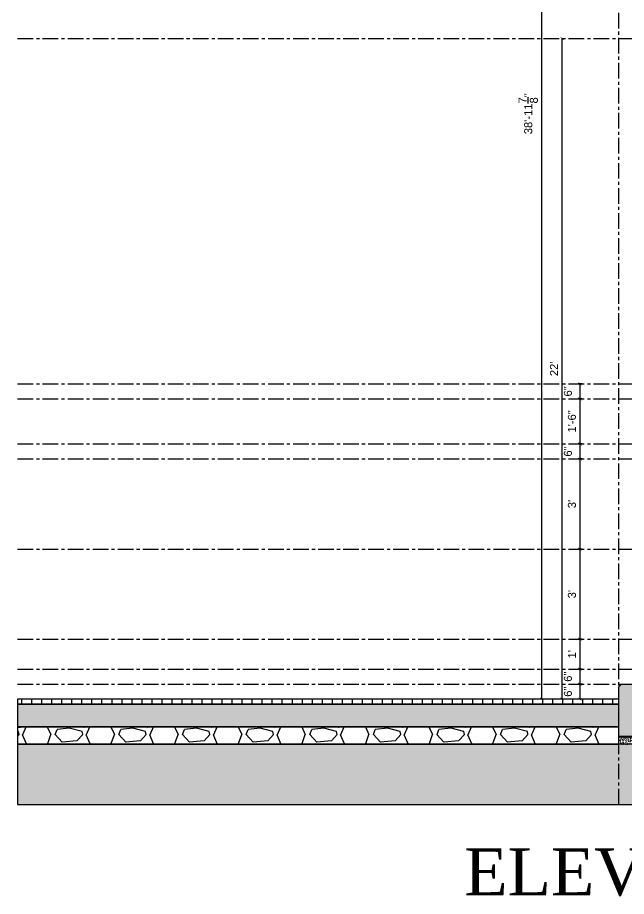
# Model space of a CAD drawing. Header units: inches. Extents: x 50027 to 54188, y -4291 to 1318.
# Drawn here: x 51173.5 to 51416.6, y -223.6 to 127.6 of the extents above; entities that cross this region are included whole.
import ezdxf

# ---------------------------------------------------------------- set-up
doc = ezdxf.new("R2010")
doc.units = ezdxf.units.IN
doc.linetypes.add('CENTER', pattern=[2, 1.25, -0.25, 0.25, -0.25])
doc.linetypes.add('HIDDEN', pattern=[9.524999999999995, 6.349999999999998, -3.174999999999998])
doc.layers.add('05--TEXT-3', color=3, linetype='Continuous', lineweight=35)
doc.layers.add('07--DIM-2', color=2, linetype='Continuous', lineweight=25)
for name, color, linetype in [('A-TYP-ST-Hatch', 8, 'Continuous'), ('Kerb Hatch', 9, 'Continuous'), ('KERB STONE', 6, 'Continuous'), ('PAVMENT HATCH', 9, 'Continuous'), ('ROAD CL', 251, 'CENTER'), ('SECTION', 8, 'Continuous'), ('UPSTAND KERB', 9, 'Continuous')]:
    doc.layers.add(name, color=color, linetype=linetype)
doc.styles.add('3-16', font='arial.ttf')
doc.styles.add('STYLE2', font='times.ttf')
doc.dimstyles.new('Copy of 3-8', dxfattribs={"dimscale": 0.4, "dimtxt": 8, "dimasz": 3, "dimexe": 2, "dimexo": 2, "dimgap": 4, "dimtad": 1, "dimdec": 4, "dimzin": 0, "dimdsep": 46, "dimlunit": 4, "dimtxsty": '3-16', "dimblk": 'ARCHTICK', "dimcen": 12, "dimclrd": 1, "dimclre": 252, "dimclrt": 2, "dimadec": 3, "dimazin": 0, "dimtfac": 1, "dimtdec": 4, "dimtofl": 0, "dimtmove": 2, "dimatfit": 3, "dimldrblk": 'AERO', "dimfxl": 0.18, "dimtolj": 1, "dimtzin": 0, "dimarcsym": 1})

# ---------------------------------------------------------------- blocks, each defined once
blk = doc.blocks.new('UPSTAND CURB')
at = {"layer": 'Kerb Hatch'}
blk.add_hatch(color=240, dxfattribs=at).paths.add_polyline_path([(1, 10), (0, 9), (0, -10.95829999999842), (6, -10.95829999999842), (6, 10)])
h = blk.add_hatch(dxfattribs=at)
h.set_pattern_fill('AR-CONC', color=251, scale=0.01, style=0)
h.set_pattern_definition([(49.99999999999999, (0, -3), (1.82184668996004, -0.1593908553890309), [0.1905, -2.0955]), (355, (0, -3), (-0.3524342142496934, 1.910568452390351), [0.1524, -1.6764058417]), (100.4514447, (0.15182007, -3.013282535), (1.469412470903533, 1.751177519121951), [0.161900088, -1.780902446]), (46.18420000000001, (0, -2.492), (2.710790408921299, -0.4204232793272715), [0.28575, -3.14325]), (96.63555760999996, (0.225899, -2.527035), (2.37404134051503, 2.474261245977215), [0.2428502314, -2.6713560816]), (351.1841511700001, (0, -2.492), (2.37404134064977, 2.474261245855327), [0.2285996707, -2.5145973192]), (21, (0.254, -2.619), (1.516143912691325, -1.022651981870876), [0.1905, -2.0955]), (326.0000000000001, (0.254, -2.619), (0.6180202834764708, 1.841879661223193), [0.1524, -1.6764]), (71.45144499999999, (0.380345326, -2.704220999), (2.134164192787162, 0.8192276888590524), [0.161900088, -1.780899376]), (37.50000000000001, (0, -3), (0.03088603250591817, 0.8455503887315311), [0, -1.65608, 0, -1.7018, 0, -1.68275]), (7.499999999999999, (0, -3), (0.6681966251030574, 1.001805748181195), [0, -0.9702799999999999, 0, -1.61798, 0, -0.6413500000000001]), (327.5, (-0.5664199999999999, -3), (1.355905951668714, -0.05728743992673443), [0, -0.635, 0, -1.9812, 0, -2.6289]), (317.5, (-0.82042, -3), (1.48129181386018, 0.2542649103333303), [0, -0.8255, 0, -1.31572, 0, -1.8669])])
h.paths.add_polyline_path([(6, -5), (12, -5), (12, -14), (0, -14), (0, -11), (6, -11)])
at = {"layer": 'UPSTAND KERB', "color": 4}
for points in [[(1, 10), (6, 10), (6, -10.95829999999842), (0, -10.95829999999842), (0, 9)], [(6, -5), (12, -5), (12, -14), (0, -14), (0, -11), (6, -11)]]:
    blk.add_lwpolyline(points, close=True, dxfattribs=at)
at = {"layer": 'UPSTAND KERB', "color": 8}
blk.add_lwpolyline([(11.99999999999272, -10.92079992927756), (11.49570581474836, -10.81400910727825), (10.89878616686474, -11.08980200588849), (10.53857603454526, -10.73201662376232), (9.787280615790223, -11.12707131654315), (9.396195329256443, -10.77673979662359), (8.963943170474522, -11.12707131654315), (8.480232421305118, -10.73201662376232), (7.811270747053641, -11.05253269523382), (7.379018588268082, -10.77673979662359), (6.864432684891653, -11.12707131654315), (6.421888808068616, -10.81400910727825), (6, -11)], dxfattribs=at)
blk = doc.blocks.new('_ArchTick')
at = {"color": 0, "const_width": 0.15}
blk.add_lwpolyline([(-0.5, -0.5), (0.5, 0.5)], dxfattribs=at)
blk = doc.blocks.new('*D28')
at = {"layer": '07--DIM-2', "color": 252, "linetype": 'HIDDEN', "lineweight": -2, "transparency": 16777216}
for p, q in [((51399.07233398488, -138.7743856901511), (51397.24007584849, -138.7743856901511)), ((51399.07233398488, -144.7743856901362), (51397.24007584849, -144.7743856901362))]:
    blk.add_line(p, q, dxfattribs=at)
at = {"layer": '07--DIM-2', "color": 1, "lineweight": -2, "transparency": 16777216}
blk.add_line((51398.04007584849, -144.7743856901362), (51398.04007584849, -138.7743856901511), dxfattribs=at)
at = {"layer": 'Defpoints', "color": 0, "transparency": 16777216}
for p in [(51398.04007584849, -138.7743856901511), (51399.87233398488, -138.7743856901511), (51399.87233398488, -144.7743856901362)]:
    blk.add_point(p, dxfattribs=at)
at = {"layer": '07--DIM-2', "color": 1, "lineweight": -2, "transparency": 16777216, "xscale": 1.2, "yscale": 1.2, "zscale": 1.2}
for p, rotation in [((51398.04007584849, -138.7743856901511), 90), ((51398.04007584849, -144.7743856901362), 270)]:
    blk.add_blockref('_ArchTick', p, dxfattribs=dict(at, rotation=rotation))
at = {"layer": '07--DIM-2', "color": 2, "transparency": 16777216, "insert": (51393.20624228776, -141.7743856901582), "char_height": 3.2, "attachment_point": 5, "rotation": 90, "style": '3-16'}
blk.add_mtext('\\A1;6"', dxfattribs=at)
blk = doc.blocks.new('AERO')
blk.add_line((0, 0), (-1, 0))
blk.add_lwpolyline([(-0.7071067811866669, 0.7071067811866669), (0, 0), (-0.7071067811866669, -0.7071067811866669)])
blk = doc.blocks.new('*D29')
at = {"layer": '07--DIM-2', "color": 252, "linetype": 'HIDDEN', "lineweight": -2, "transparency": 16777216}
for p, q in [((51398.87947587394, -132.7743856901996), (51397.24007584852, -132.7743856901996)), ((51399.07233398488, -138.7743856901511), (51397.24007584852, -138.7743856901511))]:
    blk.add_line(p, q, dxfattribs=at)
at = {"layer": '07--DIM-2', "color": 1, "lineweight": -2, "transparency": 16777216}
blk.add_line((51398.04007584852, -138.7743856901511), (51398.04007584852, -132.7743856901996), dxfattribs=at)
at = {"layer": 'Defpoints', "color": 0, "transparency": 16777216}
for p in [(51398.04007584852, -132.7743856901996), (51399.67947587394, -132.7743856901996), (51399.87233398488, -138.7743856901511)]:
    blk.add_point(p, dxfattribs=at)
at = {"layer": '07--DIM-2', "color": 1, "lineweight": -2, "transparency": 16777216, "xscale": 1.2, "yscale": 1.2, "zscale": 1.2}
for p, rotation in [((51398.04007584852, -132.7743856901996), 90), ((51398.04007584852, -138.7743856901511), 270)]:
    blk.add_blockref('_ArchTick', p, dxfattribs=dict(at, rotation=rotation))
at = {"layer": '07--DIM-2', "color": 2, "transparency": 16777216, "insert": (51393.20624228779, -135.7743856901899), "char_height": 3.2, "attachment_point": 5, "rotation": 90, "style": '3-16'}
blk.add_mtext('\\A1;6"', dxfattribs=at)
blk = doc.blocks.new('*D30')
at = {"layer": '07--DIM-2', "color": 252, "linetype": 'HIDDEN', "lineweight": -2, "transparency": 16777216}
for p, q in [((51398.87947587394, -120.7743856901362), (51397.24007584855, -120.7743856901362)), ((51398.87947587394, -132.7743856901996), (51397.24007584855, -132.7743856901996))]:
    blk.add_line(p, q, dxfattribs=at)
at = {"layer": '07--DIM-2', "color": 1, "lineweight": -2, "transparency": 16777216}
blk.add_line((51398.04007584855, -132.7743856901996), (51398.04007584855, -120.7743856901362), dxfattribs=at)
at = {"layer": 'Defpoints', "color": 0, "transparency": 16777216}
for p in [(51398.04007584855, -120.7743856901362), (51399.67947587394, -120.7743856901362), (51399.67947587394, -132.7743856901996)]:
    blk.add_point(p, dxfattribs=at)
at = {"layer": '07--DIM-2', "color": 1, "lineweight": -2, "transparency": 16777216, "xscale": 1.2, "yscale": 1.2, "zscale": 1.2}
for p, rotation in [((51398.04007584855, -120.7743856901362), 90), ((51398.04007584855, -132.7743856901996), 270)]:
    blk.add_blockref('_ArchTick', p, dxfattribs=dict(at, rotation=rotation))
at = {"layer": '07--DIM-2', "color": 2, "transparency": 16777216, "insert": (51394.83352741743, -126.7743856901824), "char_height": 3.2, "attachment_point": 5, "rotation": 90, "style": '3-16'}
blk.add_mtext("\\A1;1'", dxfattribs=at)
blk = doc.blocks.new('*D31')
at = {"layer": '07--DIM-2', "color": 252, "linetype": 'HIDDEN', "lineweight": -2, "transparency": 16777216}
for p, q in [((51398.87947587394, -84.77438567969787), (51397.24007584857, -84.77438567969787)), ((51398.87947587394, -120.7743856901362), (51397.24007584857, -120.7743856901362))]:
    blk.add_line(p, q, dxfattribs=at)
at = {"layer": '07--DIM-2', "color": 1, "lineweight": -2, "transparency": 16777216}
blk.add_line((51398.04007584858, -120.7743856901362), (51398.04007584858, -84.77438567969787), dxfattribs=at)
at = {"layer": 'Defpoints', "color": 0, "transparency": 16777216}
for p in [(51398.04007584858, -84.77438567969787), (51399.67947587394, -84.77438567969787), (51399.67947587394, -120.7743856901362)]:
    blk.add_point(p, dxfattribs=at)
at = {"layer": '07--DIM-2', "color": 1, "lineweight": -2, "transparency": 16777216, "xscale": 1.2, "yscale": 1.2, "zscale": 1.2}
for p, rotation in [((51398.04007584858, -84.77438567969787), 90), ((51398.04007584858, -120.7743856901362), 270)]:
    blk.add_blockref('_ArchTick', p, dxfattribs=dict(at, rotation=rotation))
at = {"layer": '07--DIM-2', "color": 2, "transparency": 16777216, "insert": (51394.80515088267, -102.7743856849315), "char_height": 3.2, "attachment_point": 5, "rotation": 90, "style": '3-16'}
blk.add_mtext("\\A1;3'", dxfattribs=at)
blk = doc.blocks.new('*D32')
at = {"layer": '07--DIM-2', "color": 252, "linetype": 'HIDDEN', "lineweight": -2, "transparency": 16777216}
for p, q in [((51398.87947587394, -48.77438569013464), (51397.2400758486, -48.77438569013464)), ((51398.87947587394, -84.77438567969787), (51397.2400758486, -84.77438567969787))]:
    blk.add_line(p, q, dxfattribs=at)
at = {"layer": '07--DIM-2', "color": 1, "lineweight": -2, "transparency": 16777216}
blk.add_line((51398.04007584861, -84.77438567969787), (51398.04007584861, -48.77438569013464), dxfattribs=at)
at = {"layer": 'Defpoints', "color": 0, "transparency": 16777216}
for p in [(51398.04007584861, -48.77438569013464), (51399.67947587394, -48.77438569013464), (51399.67947587394, -84.77438567969787)]:
    blk.add_point(p, dxfattribs=at)
at = {"layer": '07--DIM-2', "color": 1, "lineweight": -2, "transparency": 16777216, "xscale": 1.2, "yscale": 1.2, "zscale": 1.2}
for p, rotation in [((51398.04007584861, -48.77438569013464), 90), ((51398.04007584861, -84.77438567969787), 270)]:
    blk.add_blockref('_ArchTick', p, dxfattribs=dict(at, rotation=rotation))
at = {"layer": '07--DIM-2', "color": 2, "transparency": 16777216, "insert": (51394.8051508827, -66.77438568493079), "char_height": 3.2, "attachment_point": 5, "rotation": 90, "style": '3-16'}
blk.add_mtext("\\A1;3'", dxfattribs=at)
blk = doc.blocks.new('*D33')
at = {"layer": '07--DIM-2', "color": 252, "linetype": 'HIDDEN', "lineweight": -2, "transparency": 16777216}
for p, q in [((51398.87947587394, -42.77438569013613), (51397.24007584863, -42.77438569013613)), ((51398.87947587394, -48.77438569013464), (51397.24007584863, -48.77438569013464))]:
    blk.add_line(p, q, dxfattribs=at)
at = {"layer": '07--DIM-2', "color": 1, "lineweight": -2, "transparency": 16777216}
blk.add_line((51398.04007584864, -48.77438569013464), (51398.04007584864, -42.77438569013613), dxfattribs=at)
at = {"layer": 'Defpoints', "color": 0, "transparency": 16777216}
for p in [(51398.04007584864, -42.77438569013613), (51399.67947587394, -42.77438569013613), (51399.67947587394, -48.77438569013464)]:
    blk.add_point(p, dxfattribs=at)
at = {"layer": '07--DIM-2', "color": 1, "lineweight": -2, "transparency": 16777216, "xscale": 1.2, "yscale": 1.2, "zscale": 1.2}
for p, rotation in [((51398.04007584864, -42.77438569013613), 90), ((51398.04007584864, -48.77438569013464), 270)]:
    blk.add_blockref('_ArchTick', p, dxfattribs=dict(at, rotation=rotation))
at = {"layer": '07--DIM-2', "color": 2, "transparency": 16777216, "insert": (51393.20624228791, -45.77438569014993), "char_height": 3.2, "attachment_point": 5, "rotation": 90, "style": '3-16'}
blk.add_mtext('\\A1;6"', dxfattribs=at)
blk = doc.blocks.new('*D34')
at = {"layer": '07--DIM-2', "color": 252, "linetype": 'HIDDEN', "lineweight": -2, "transparency": 16777216}
for p, q in [((51398.87947587394, -24.77438569013613), (51397.24007584866, -24.77438569013613)), ((51398.87947587394, -42.77438569013613), (51397.24007584866, -42.77438569013613))]:
    blk.add_line(p, q, dxfattribs=at)
at = {"layer": '07--DIM-2', "color": 1, "lineweight": -2, "transparency": 16777216}
blk.add_line((51398.04007584866, -42.77438569013613), (51398.04007584866, -24.77438569013613), dxfattribs=at)
at = {"layer": 'Defpoints', "color": 0, "transparency": 16777216}
for p in [(51398.04007584866, -24.77438569013613), (51399.67947587394, -24.77438569013613), (51399.67947587394, -42.77438569013613)]:
    blk.add_point(p, dxfattribs=at)
at = {"layer": '07--DIM-2', "color": 1, "lineweight": -2, "transparency": 16777216, "xscale": 1.2, "yscale": 1.2, "zscale": 1.2}
for p, rotation in [((51398.04007584866, -24.77438569013613), 90), ((51398.04007584866, -42.77438569013613), 270)]:
    blk.add_blockref('_ArchTick', p, dxfattribs=dict(at, rotation=rotation))
at = {"layer": '07--DIM-2', "color": 2, "transparency": 16777216, "insert": (51394.80624228794, -33.77438569015068), "char_height": 3.2, "attachment_point": 5, "rotation": 90, "style": '3-16'}
blk.add_mtext('\\A1;1\'-6"', dxfattribs=at)
blk = doc.blocks.new('*D35')
at = {"layer": '07--DIM-2', "color": 252, "linetype": 'HIDDEN', "lineweight": -2, "transparency": 16777216}
for p, q in [((51398.87947587394, -18.77438569013612), (51397.24007584869, -18.77438569013612)), ((51398.87947587394, -24.77438569013613), (51397.24007584869, -24.77438569013613))]:
    blk.add_line(p, q, dxfattribs=at)
at = {"layer": '07--DIM-2', "color": 1, "lineweight": -2, "transparency": 16777216}
blk.add_line((51398.04007584869, -24.77438569013613), (51398.04007584869, -18.77438569013612), dxfattribs=at)
at = {"layer": 'Defpoints', "color": 0, "transparency": 16777216}
for p in [(51398.04007584869, -18.77438569013612), (51399.67947587394, -18.77438569013612), (51399.67947587394, -24.77438569013613)]:
    blk.add_point(p, dxfattribs=at)
at = {"layer": '07--DIM-2', "color": 1, "lineweight": -2, "transparency": 16777216, "xscale": 1.2, "yscale": 1.2, "zscale": 1.2}
for p, rotation in [((51398.04007584869, -18.77438569013612), 90), ((51398.04007584869, -24.77438569013613), 270)]:
    blk.add_blockref('_ArchTick', p, dxfattribs=dict(at, rotation=rotation))
at = {"layer": '07--DIM-2', "color": 2, "transparency": 16777216, "insert": (51393.20624228797, -21.77438569015068), "char_height": 3.2, "attachment_point": 5, "rotation": 90, "style": '3-16'}
blk.add_mtext('\\A1;6"', dxfattribs=at)
blk = doc.blocks.new('*D36')
at = {"layer": '07--DIM-2', "color": 1, "lineweight": -2, "transparency": 16777216}
blk.add_line((51390.85807374376, -144.7743856901362), (51390.85807374376, 119.2256143098648), dxfattribs=at)
at = {"layer": 'Defpoints', "color": 0, "transparency": 16777216}
for p in [(51390.85807374367, 119.2256143098648), (51390.85807374376, 119.2256143098648), (51390.85807374367, -144.7743856901362)]:
    blk.add_point(p, dxfattribs=at)
at = {"layer": '07--DIM-2', "color": 1, "lineweight": -2, "transparency": 16777216, "xscale": 1.2, "yscale": 1.2, "zscale": 1.2}
for p, rotation in [((51390.85807374376, 119.2256143098648), 90), ((51390.85807374376, -144.7743856901362), 270)]:
    blk.add_blockref('_ArchTick', p, dxfattribs=dict(at, rotation=rotation))
at = {"layer": '07--DIM-2', "color": 2, "transparency": 16777216, "insert": (51387.65152531264, -12.77438569015025), "char_height": 3.2, "attachment_point": 5, "rotation": 90, "style": '3-16'}
blk.add_mtext("\\A1;22'", dxfattribs=at)
blk = doc.blocks.new('*D37')
at = {"layer": '07--DIM-2', "color": 252, "linetype": 'HIDDEN', "lineweight": -2, "transparency": 16777216}
for p, q in [((51384.56092585148, 323.0896557509943), (51381.92514748809, 323.0896557509943)), ((51384.56092585148, -144.7743856901362), (51381.92514748809, -144.7743856901362))]:
    blk.add_line(p, q, dxfattribs=at)
at = {"layer": '07--DIM-2', "color": 1, "lineweight": -2, "transparency": 16777216}
blk.add_line((51382.72514748809, -144.7743856901362), (51382.72514748809, 323.0896557509943), dxfattribs=at)
at = {"layer": 'Defpoints', "color": 0, "transparency": 16777216}
for p in [(51382.72514748809, 323.0896557509943), (51385.36092585148, 323.0896557509943), (51385.36092585148, -144.7743856901362)]:
    blk.add_point(p, dxfattribs=at)
at = {"layer": '07--DIM-2', "color": 1, "lineweight": -2, "transparency": 16777216, "xscale": 1.2, "yscale": 1.2, "zscale": 1.2}
for p, rotation in [((51382.72514748809, 323.0896557509943), 90), ((51382.72514748809, -144.7743856901362), 270)]:
    blk.add_blockref('_ArchTick', p, dxfattribs=dict(at, rotation=rotation))
at = {"layer": '07--DIM-2', "color": 2, "transparency": 16777216, "insert": (51377.35034075774, 89.15763503041448), "char_height": 3.2, "attachment_point": 5, "rotation": 90, "style": '3-16'}
blk.add_mtext('\\A1;38\'-11{\\H1x;\\S7/8;}"', dxfattribs=at)

msp = doc.modelspace()

# ---------------------------------------------------------------- hatches: boundary and pattern name
at = {"layer": 'A-TYP-ST-Hatch'}
h = msp.add_hatch(dxfattribs=at)
h.set_pattern_fill('EARTH', color=256, scale=2, angle=45)
h.set_pattern_definition([(45, (-2543.174377, 4794.445130750576), (0, 17.96051224213831), [12.7, -12.7]), (45, (-2546.541973045401, 4797.812726795977), (0, 17.96051224213831), [12.7, -12.7]), (45, (-2549.909569090802, 4801.180322841378), (0, 17.96051224213831), [12.7, -12.7]), (135, (-2549.909569090802, 4803.425386871645), (-17.96051224213831, 0), [12.7, -12.7]), (135, (-2546.541973045401, 4806.792982917046), (-17.96051224213831, 0), [12.7, -12.7]), (135, (-2543.174377, 4810.160578962447), (-17.96051224213831, 0), [12.7, -12.7])])
h.paths.add_polyline_path([(52193.55146625286, -153.7743856901511), (52199.55146625286, -153.7743856901511), (52199.55146625286, -146.7743856901652), (52133.55146625263, -146.7743856901361), (52133.55146625263, -150.7743856901828), (52137.55146625263, -150.7743856901661), (52137.55146625263, -154.7743856901661), (52123.55146625272, -154.7743856902098), (52123.5514662526, -150.7739119901132), (52049.54815423238, -150.7743856902243), (52049.54910053864, -142.7743856901786), (52039.55146625272, -142.7743856902098), (52039.5514662526, -138.7743856902243), (52043.5514662526, -138.7743856902077), (52043.5514662526, -128.7743856901361), (52006.55146625029, -128.7743856901349), (52006.55146625028, -138.7743856901107), (52010.55146625028, -138.7743856900941), (52010.55146625028, -142.7743856900941), (51996.55146625036, -142.7743856901377), (51996.55146625025, -138.7743856901523), (52000.55146625025, -138.7743856901356), (52000.55146625025, -124.7743856901361), (51912.55146625728, -124.774385690134), (51912.55146625716, -120.7743856901486), (51916.55146625716, -120.774385690148), (51916.55146625463, -55.7743856884764), (51850.55146625176, -55.77438568898827), (51850.55146625177, -72.77438569008405), (51854.55146625177, -72.77438569008405), (51854.55146625177, -76.77438569008405), (51840.55146625185, -76.7743856901277), (51840.55146625174, -72.77438569014225), (51844.55146625174, -72.77438569014225), (51844.55146625174, -23.77438569088554), (51774.55146625354, -23.77438569088554), (51774.55146625354, -72.77438569014225), (51778.55146625354, -72.77438569014225), (51778.55146625343, -76.77438568918183), (51764.55146625351, -76.77438569008405), (51764.55146625351, -72.77438569008405), (51768.55146625351, -72.77438569008405), (51768.55146625352, -55.77438568839511), (51702.55146625065, -55.77438569013611), (51702.55146624812, -120.774385690148), (51706.55146624812, -120.7743856901486), (51706.55146624801, -124.774385690134), (51618.55146625503, -124.7743856901361), (51618.55146625503, -138.7743856901356), (51622.55146625503, -138.7743856901523), (51622.55146625492, -142.7743856901377), (51608.551466255, -142.7743856900941), (51608.551466255, -138.7743856900941), (51612.551466255, -138.7743856901107), (51612.55146625499, -128.7743856901349), (51575.55146625268, -128.7743856901361), (51575.55146625268, -138.7743856902077), (51579.55146625268, -138.7743856902243), (51579.55146625256, -142.7743856902098), (51569.55383196664, -142.7743856901786), (51569.5547782729, -150.7743856902243), (51495.55146625268, -150.7739119901132), (51495.55146625256, -154.7743856902098), (51481.55146625265, -154.7743856901661), (51481.55146625265, -150.7743856901661), (51485.55146625265, -150.7743856901828), (51485.55146625265, -146.7743856901361), (51419.55146625242, -146.7743856901652), (51419.55146625242, -153.7743856901511), (51425.55146625242, -153.7743856901511), (51425.55146625242, -162.7743856901511), (51413.55146625242, -162.7743856901511), (51173.46549210426, -162.7743856901511), (51173.46549210426, -186.7743856901511), (52445.63744040102, -186.7743856901511), (52445.63744040102, -162.7743856901511), (52205.55147723185, -162.7743856901511), (52193.55146625286, -162.7743856901511)])
at = {"layer": 'A-TYP-ST-Hatch', "linetype": 'Continuous', "ltscale": 1.5}
h = msp.add_hatch(dxfattribs=at)
h.set_pattern_fill('GRAVEL', color=256, style=0)
h.set_pattern_definition([(228.0127875, (18.288, 221.9406453660685), (-203.2000000159581, -228.5999999858178), [3.4172144, -338.30483639565]), (184.969741, (16.002, 219.4006453660685), (304.799999879405, 25.40000144697924), [5.864047199999997, -580.5404889352396]), (132.5104471, (10.16, 218.8926453660685), (254.0000001072749, -279.3999999024596), [4.1348152, -409.347227941]), (267.273689, (0.254, 212.5426453660685), (25.40000005319725, 507.9999999973313), [5.340045199999998, -528.6643742573797]), (292.83365418, (0, 207.2086453660685), (-127.0000000106341, 304.7999999955546), [5.236336999999998, -518.3980774534397]), (357.2736889999999, (2.032, 202.3826453660685), (-507.9999999973313, 25.40000005319728), [5.340045199999998, -528.6643742573797]), (37.69424047, (7.366000000000001, 202.1286453660685), (-330.1999999853589, -254.0000000190041), [7.061936599999999, -699.1311531424701]), (72.25532837, (12.954, 206.4466453660685), (177.8000000477929, 558.7999999847885), [6.6671952, -660.05256601905]), (121.42956562, (14.986, 212.7966453660685), (-203.2000000288312, 330.1999999822602), [5.35813, -530.4554569871201]), (175.2363583, (12.192, 217.3686453660685), (279.3999999959952, -25.40000004389256), [6.117132799999998, -299.7393694999998]), (222.3974378, (6.096, 217.8766453660685), (-304.7999999902466, -279.4000000106399), [7.9107792, -783.16772512177]), (138.81407483, (25.4, 212.2886453660685), (-177.7999999893351, 152.4000000123918), [2.7000454, -267.30565824344]), (171.4692344, (23.368, 214.0666453660685), (330.2000000088966, -50.79999994237343), [5.1368198, -508.5463899704]), (225, (18.288, 214.8286453660685), (-3.552713678800501e-15, -25.40000000000239), [3.5920934, -32.32893108428]), (203.19859051, (16.51, 217.8766453660685), (127.0000000034609, 50.79999999109334), [1.934413199999999, -191.5062236889399]), (291.80140949, (14.732, 217.1146453660685), (-25.40000000531496, 76.19999999822872), [2.7356562, -134.0475299]), (30.96375653, (15.748, 214.5746453660685), (76.20000000186383, 50.79999999721125), [4.443196599999998, -143.6629815290999]), (161.56505118, (19.558, 216.8606453660685), (50.80000000132583, -25.39999999733753), [3.2128714, -77.10898116828]), (16.389540334, (0, 217.1146453660685), (254.0000000000014, 76.20000000000243), [4.50088, -445.58826672539]), (70.34617594, (4.318000000000001, 218.3846453660685), (-101.6000000092932, -279.3999999967041), [3.7759894, -373.822156782]), (293.19859051, (19.558, 221.9406453660685), (-50.79999999113262, 127.0000000035529), [3.868800999999999, -189.5718358889399]), (343.6104596700001, (21.082, 218.3846453660685), (-254.0000000053229, 76.19999998222859), [4.500879999999998, -445.5882667253998]), (339.44395478, (0, 201.3666453660685), (-126.9999999999986, 50.8000000000021), [4.340351999999997, -212.67734313106]), (294.7751406, (4.064, 199.8426453660685), (-127.0000001511693, 279.3999999312726), [3.6367212, -360.0359338072]), (66.80140949, (19.812, 196.5406453660685), (50.79999999202298, 127.000000003193), [3.868801, -189.57183588894]), (17.35402464, (21.336, 200.0966453660685), (-330.1999999934302, -101.6000000213246), [4.257827400000001, -421.523759802]), (69.44395478, (7.366000000000001, 196.5406453660685), (-50.80000000088461, -126.9999999996463), [2.170176, -214.84751913106]), (101.309932474, (18.288, 196.5406453660685), (-25.400000000004, 101.6000000000037), [1.295146, -128.21994964526]), (165.963756532, (18.034, 197.8106453660685), (76.19999999999513, -25.39999999999865), [5.236337000000001, -99.49054589069]), (186.00900596, (12.954, 199.0806453660685), (253.9999999986537, 25.40000001329354), [4.852669999999997, -480.4136486333699]), (303.69006753, (15.748, 212.2886453660685), (-25.40000000352969, 50.79999999823702), [3.6632388, -87.9177635968]), (353.15722659, (17.78, 209.2406453660685), (431.8000000026568, -50.79999997739394), [6.3955676, -633.1600906503099]), (60.9453959, (24.13, 208.4786453660685), (-101.6000000027969, -177.7999999984025), [2.6150824, -258.8939231811]), (90, (25.4, 210.7646453660685), (-25.4, 25.4), [1.524, -23.876]), (120.25643716, (12.446, 199.8426453660685), (101.5999999875716, -177.800000007098), [3.5286696, -349.339407732]), (48.01278749999999, (10.668, 202.8906453660685), (203.2000000167534, 228.599999985102), [6.8344288, -334.88762199565]), (0, (15.24, 207.9706453660685), (25.4, 25.4), [6.604, -18.796]), (325.3048465, (21.844, 207.9706453660685), (254.0000000962153, -177.7999998625458), [4.0160956, -397.5931672414]), (254.0546040999999, (25.146, 205.6846453660685), (-25.39999999822557, -101.6000000004475), [3.6982908, -181.21650038772]), (207.64597536, (24.13, 202.1286453660685), (-482.6000000177335, -253.9999999663075), [6.021450999999997, -596.1246442293797]), (175.42607874, (18.796, 199.3346453660685), (-330.1999999999883, 25.39999999999478), [6.370294599999999, -630.6584645624])])
h.paths.add_polyline_path([(51173.46549210426, -155.7743856901511), (51173.46549210426, -162.7743856901511), (51413.55145527343, -162.7743856901511), (51413.55146628166, -155.7743856901511)])
at = {"layer": 'PAVMENT HATCH'}
h = msp.add_hatch(dxfattribs=at)
h.set_pattern_fill('_USER', color=2, scale=4, angle=90, style=0, pattern_type=0)
h.set_pattern_definition([(90, (-245220.834757032, -68809.78838569013), (-4, 2.449293598294706e-16), [])])
h.paths.add_polyline_path([(51173.46549210426, -144.7743856901361), (51173.46549210426, -146.7743863845826), (51413.55146625268, -146.7743863845826), (51413.55146625268, -144.7743856901361)])
h = msp.add_hatch(dxfattribs=at)
h.set_pattern_fill('AR-CONC', color=251, scale=0.05, style=0)
h.set_pattern_definition([(49.99999999999999, (0, 196.5498707505758), (9.1092334498002, -0.7969542769451543), [0.9525000000000001, -10.4775]), (355, (0, 196.5498707505758), (-1.762171071248467, 9.552842261951758), [0.762, -8.3820292085]), (100.4514447, (0.7591003500000001, 196.4834580755758), (7.347062354517664, 8.755887595609755), [0.80950044, -8.904512229999998]), (46.18420000000001, (0, 199.0898707505758), (13.5539520446065, -2.102116396636358), [1.42875, -15.71625]), (96.63555760999996, (1.129495, 198.9146957505758), (11.87020670257515, 12.37130622988608), [1.214251157, -13.356780408]), (351.1841511700001, (0, 199.0898707505758), (11.87020670324885, 12.37130622927663), [1.1429983535, -12.572986596]), (21, (1.27, 198.4548707505758), (7.580719563456625, -5.11325990935438), [0.9525000000000001, -10.4775]), (326.0000000000001, (1.27, 198.4548707505758), (3.090101417382354, 9.209398306115963), [0.762, -8.382]), (71.45144499999999, (1.90172663, 198.0287657555758), (10.67082096393581, 4.096138444295263), [0.8095004400000001, -8.90449688]), (37.50000000000001, (0, 196.5498707505758), (0.1544301625295909, 4.227751943657656), [0, -8.2804, 0, -8.509, 0, -8.41375]), (7.499999999999999, (0, 196.5498707505758), (3.340983125515288, 5.009028740905975), [0, -4.8514, 0, -8.0899, 0, -3.20675]), (327.5, (-2.8321, 196.5498707505758), (6.77952975834357, -0.2864371996336722), [0, -3.175, 0, -9.906, 0, -13.1445]), (317.5, (-4.1021, 196.5498707505758), (7.406459069300903, 1.271324551666652), [0, -4.1275, 0, -6.578600000000001, 0, -9.3345])])
h.paths.add_polyline_path([(51173.46549210426, -146.7772263871302), (51173.46549210426, -155.7741784386599), (51413.55184852311, -155.7639406913804), (51413.5514650185, -146.7741784386599)])

# ---------------------------------------------------------------- linework, layer by layer
at = {"layer": 'Defpoints'}
msp.add_lwpolyline([(51425.55146625242, -162.7743856901511), (51413.55146625242, -162.7743856901511), (51173.46549210426, -162.7743856901511), (51173.46549210426, -186.7743856901511), (52445.63744040102, -186.7743856901511)], dxfattribs=at)
at = {"layer": 'ROAD CL', "ltscale": 5}
for p, q in [((51413.55146625242, -186.7743856901511), (51413.55146625242, 443.1787004461221)), ((51173.46549210426, 119.2256143098647), (52445.63744040102, 119.2256143098647)), ((51173.46549210426, -18.77438569013611), (52445.63744040102, -18.77438569013611)), ((51173.46549210426, -24.77438569013611), (52445.63744040102, -24.77438569013611)), ((51173.46549210426, -42.77438569013611), (52445.63744040102, -42.77438569013611)), ((51173.46549210426, -48.77438569013461), (52445.63744040102, -48.77438569013461)), ((51173.46549210426, -84.77438567969784), (52445.63744040102, -84.77438567969784)), ((51173.46549210426, -120.7743856901361), (52445.63744040102, -120.7743856901361)), ((51173.46549210426, -132.7743856901995), (52445.63744040102, -132.7743856901995)), ((51173.46549210426, -138.7743856901511), (52445.63744040102, -138.7743856901511))]:
    msp.add_line(p, q, dxfattribs=at)
at = {"layer": 'SECTION', "color": 4}
for points in [[(51173.46549210426, -144.7743856901361), (51173.46549210426, -146.7743863845826), (51413.55146625268, -146.7743863845826), (51413.55146625268, -144.7743856901361)], [(51173.46549210426, -146.7772263871302), (51173.46549210426, -155.7741784386599), (51413.55184852311, -155.7639406913804), (51413.5514650185, -146.7741784386599)], [(51173.46549210426, -155.7743856901511), (51173.46549210426, -162.7743856901511), (51413.55145527343, -162.7743856901511), (51413.55146628166, -155.7743856901511)]]:
    msp.add_lwpolyline(points, close=True, dxfattribs=at)

# ---------------------------------------------------------------- block references
at = {"layer": 'KERB STONE', "ltscale": 15}
msp.add_blockref('UPSTAND CURB', (51413.55146625242, -148.7743856901511), dxfattribs=at)

# ---------------------------------------------------------------- texts
at = {"layer": '05--TEXT-3', "color": 3, "insert": (51365.81992046704, -204.3865782624198, -0.0340757177646652), "char_height": 18.75, "attachment_point": 1, "style": 'STYLE2'}
msp.add_mtext_dynamic_manual_height_columns('\\pi-13.984;ELEVATION', width=127.9134761071764, gutter_width=50, heights=[0], dxfattribs=at)

# ---------------------------------------------------------------- dimensions: what is measured, and where the dimension line sits
at = {"layer": '07--DIM-2'}
for base, p1, p2, picture, middle in [((51382.72514748809, 323.0896557509943), (51385.36092585146, -144.7743856901361), (51385.36092585146, 323.0896557509942), '*D37', (51377.35034075774, 89.15763503041448)), ((51390.85807374376, 119.2256143098648), (51390.85807374364, -144.7743856901361), (51390.85807374364, 119.2256143098647), '*D36', (51387.65152531264, -12.77438569015025)), ((51398.04007584869, -18.77438569013612), (51399.67947587391, -24.77438569013611), (51399.67947587391, -18.77438569013611), '*D35', (51393.20624228797, -21.77438569015068)), ((51398.04007584866, -24.77438569013613), (51399.67947587391, -42.77438569013611), (51399.67947587391, -24.77438569013611), '*D34', (51394.80624228794, -33.77438569015068)), ((51398.04007584864, -42.77438569013613), (51399.67947587391, -48.77438569013461), (51399.67947587391, -42.77438569013611), '*D33', (51393.20624228791, -45.77438569014993)), ((51398.04007584861, -48.77438569013464), (51399.67947587391, -84.77438567969784), (51399.67947587391, -48.77438569013461), '*D32', (51394.8051508827, -66.77438568493079)), ((51398.04007584858, -84.77438567969787), (51399.67947587391, -120.7743856901361), (51399.67947587391, -84.77438567969784), '*D31', (51394.80515088267, -102.7743856849315)), ((51398.04007584855, -120.7743856901362), (51399.67947587391, -132.7743856901995), (51399.67947587391, -120.7743856901361), '*D30', (51394.83352741743, -126.7743856901824)), ((51398.04007584852, -132.7743856901996), (51399.87233398485, -138.7743856901511), (51399.67947587391, -132.7743856901995), '*D29', (51393.20624228779, -135.7743856901899)), ((51398.04007584849, -138.7743856901511), (51399.87233398485, -144.7743856901361), (51399.87233398485, -138.7743856901511), '*D28', (51393.20624228776, -141.7743856901582))]:
    dim = msp.add_linear_dim(base=base, p1=p1, p2=p2, angle=90, dimstyle='Copy of 3-8', dxfattribs=at)
    dim.commit()
    dim.dimension.update_dxf_attribs({"geometry": picture, "text_midpoint": middle})

doc.saveas('drawing.dxf')
